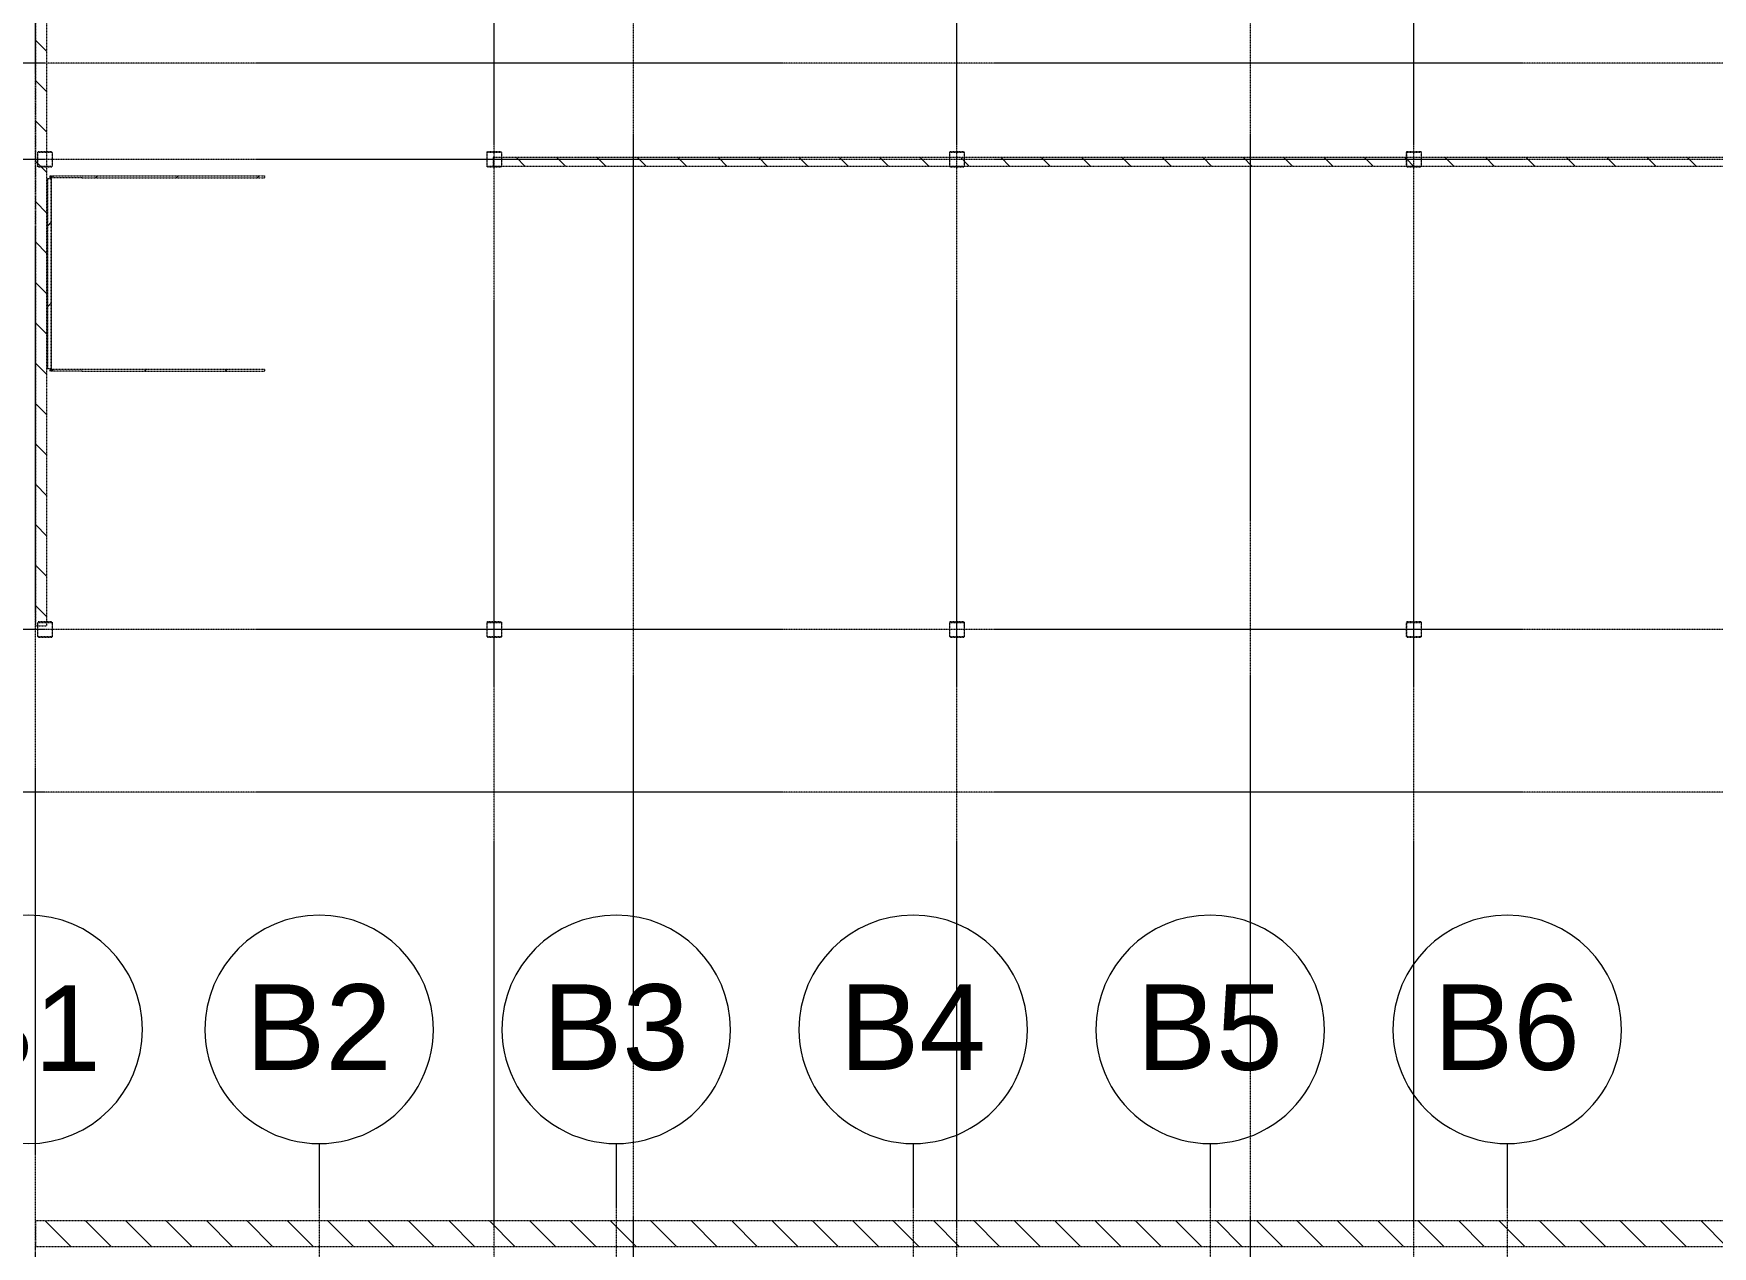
# Model space of a CAD drawing. Header units: inches. Extents: x -4124 to 2030, y 10168 to 14873.
# Drawn here: x 246 to 1127, y 10835 to 11472 of the extents above; entities that cross this region are included whole.
import ezdxf

# ---------------------------------------------------------------- set-up
doc = ezdxf.new("R2010")
doc.units = ezdxf.units.IN
doc.header["$MEASUREMENT"] = 0
doc.linetypes.add('Demolished', pattern=[0.1875, 0.125, -0.0625])
doc.linetypes.add('Grid Line 1_2_', pattern=[0.875, 0.5, -0.125, 0.125, -0.125])
for name, color, linetype, lineweight in [('A-DOOR', 31, 'Demolished', 9), ('A-ROOF', 132, 'Demolished', 9), ('A-ROOF-PATT', 132, 'Demolished', 9), ('A-WALL', 113, 'Continuous', 9), ('A-WALL-PATT', 111, 'Continuous', 13), ('I-WALL', 2, 'Demolished', 9), ('S-COLS', 52, 'Continuous', 9), ('S-GRID', 1, 'Continuous', 9), ('S-GRID-IDEN', 1, 'Continuous', 9)]:
    doc.layers.add(name, color=color, linetype=linetype, lineweight=lineweight)
doc.styles.add('Arial', font='arial.ttf', dxfattribs={"height": 45})
pattern_1 = [(135, (3272.782, 0), (-10.606602, -10.606602), [])]
pattern_2 = [(315, (-11280.395, -3056.942), (21.2132, 21.2132), [])]
pattern_3 = [(359.137, (-11280.395, -40.572), (21.213218923, 0.319530762), [])]

# ---------------------------------------------------------------- blocks, each defined once
blk = doc.blocks.new('HSS-Hollow Structural Section-Column - HSS8X8X1_4-1270850-DEMO PLAN - MEZZ')
at = {"layer": 'S-COLS', "linetype": 'Demolished'}
h = blk.add_hatch(dxfattribs=at)
h.set_pattern_fill('FP_7', color=1, style=0, pattern_type=2)
h.set_pattern_definition([(135, (2785.203, -11159.395), (-10.606602, -10.606602), [])])
h.paths.add_polyline_path([(4, -3.53), (4, 3.53), (3.77, 3.53), (3.77, -3.53)], flags=0)
h.paths.add_polyline_path([(3.53, -4), (3.86, -3.86), (4, -3.53), (3.66, -3.77)], flags=0)
h.paths.add_polyline_path([(3.53, -4), (3.53, -3.77), (-3.53, -3.77), (-3.53, -4), (-1.17, -4)], flags=0)
h.paths.add_polyline_path([(-4, -3.53), (-3.77, -3.53), (-3.77, 3.53), (-4, 3.53)], flags=0)
h.paths.add_polyline_path([(-3.53, -4), (-3.77, -3.66), (-4, -3.53), (-3.77, -3.9), (-3.7, -3.93)], flags=0)
h.paths.add_polyline_path([(-3.53, 4), (-3.53, 3.77), (3.53, 3.77), (3.53, 4), (-1.17, 4)], flags=0)
h.paths.add_polyline_path([(-4, 3.53), (-3.66, 3.77), (-3.53, 4), (-3.86, 3.86)], flags=0)
h.paths.add_polyline_path([(4, 3.53), (3.77, 3.9), (3.53, 4), (3.77, 3.66)], flags=0)
at = {"layer": 'S-COLS', "color": 10, "linetype": 'Demolished', "lineweight": 15}
for p, q in [((-4, 3.53), (-4, -3.53)), ((-3.77, -3.53), (-3.77, 3.53)), ((3.53, 4), (-3.53, 4)), ((-3.53, 3.77), (3.53, 3.77)), ((3.77, 3.53), (3.77, -3.53)), ((4, -3.53), (4, 3.53)), ((3.53, -3.77), (-3.53, -3.77)), ((-3.53, -4), (3.53, -4))]:
    blk.add_line(p, q, dxfattribs=at)
for centre, radius, start, end in [((-3.53, 3.53), 0.466, 90, 180), ((-3.53, 3.53), 0.233, 90, 180), ((3.53, 3.53), 0.466, 360, 90), ((3.53, 3.53), 0.233, 0, 90), ((-3.53, -3.53), 0.466, 180, 270), ((-3.53, -3.53), 0.233, 180, 270), ((3.53, -3.53), 0.466, 270, 360), ((3.53, -3.53), 0.233, 270, 0)]:
    blk.add_arc(centre, radius, start, end, dxfattribs=at)
blk = doc.blocks.new('HSS-Hollow Structural Section-Column - HSS8X8X1_4-V37-DEMO PLAN - MEZZ')
at = {"layer": 'S-COLS', "linetype": 'Demolished'}
h = blk.add_hatch(dxfattribs=at)
h.set_pattern_fill('FP_11', color=1, style=0, pattern_type=2)
h.set_pattern_definition([(135, (2542.203, -11159.395), (-10.606602, -10.606602), [])])
h.paths.add_polyline_path([(-3.53, -4), (3.53, -4), (3.53, -3.77), (-3.53, -3.77)], flags=0)
h.paths.add_polyline_path([(-4, -3.53), (-3.77, -3.53), (-3.77, 3.53), (-4, 3.53)], flags=0)
h.paths.add_polyline_path([(-3.53, -4), (-3.77, -3.66), (-4, -3.53), (-3.77, -3.9), (-3.7, -3.93)], flags=0)
h.paths.add_polyline_path([(4, -3.53), (4, 3.53), (3.77, 3.53), (3.77, -3.53)], flags=0)
h.paths.add_polyline_path([(3.53, -4), (3.86, -3.86), (4, -3.53), (3.66, -3.77)], flags=0)
h.paths.add_polyline_path([(-3.53, 4), (-3.53, 3.77), (3.53, 3.77), (3.53, 4)], flags=0)
h.paths.add_polyline_path([(-4, 3.53), (-3.66, 3.77), (-3.53, 4), (-3.86, 3.86)], flags=0)
h.paths.add_polyline_path([(4, 3.53), (3.77, 3.9), (3.53, 4), (3.77, 3.66)], flags=0)
at = {"layer": 'S-COLS', "color": 10, "linetype": 'Demolished', "lineweight": 15}
for p, q in [((-4, 3.53), (-4, -3.53)), ((-3.77, -3.53), (-3.77, 3.53)), ((3.53, 4), (-3.53, 4)), ((-3.53, 3.77), (3.53, 3.77)), ((3.77, 3.53), (3.77, -3.53)), ((4, -3.53), (4, 3.53)), ((3.53, -3.77), (-3.53, -3.77)), ((-3.53, -4), (3.53, -4))]:
    blk.add_line(p, q, dxfattribs=at)
for centre, radius, start, end in [((-3.53, 3.53), 0.466, 90, 180), ((-3.53, 3.53), 0.233, 90, 180), ((3.53, 3.53), 0.466, 360, 90), ((3.53, 3.53), 0.233, 0, 90), ((-3.53, -3.53), 0.466, 180, 270), ((-3.53, -3.53), 0.233, 180, 270), ((3.53, -3.53), 0.466, 270, 360), ((3.53, -3.53), 0.233, 270, 0)]:
    blk.add_arc(centre, radius, start, end, dxfattribs=at)
blk = doc.blocks.new('HSS-Hollow Structural Section-Column - HSS8X8X1_4-V38-DEMO PLAN - MEZZ')
at = {"layer": 'S-COLS', "color": 10, "linetype": 'Demolished', "lineweight": 15}
for p, q in [((-4, 3.534), (-4, -3.534)), ((-3.767, -3.534), (-3.767, 3.534)), ((3.534, 4), (-3.534, 4)), ((-3.534, 3.767), (3.534, 3.767)), ((3.767, 3.534), (3.767, -3.534)), ((4, -3.534), (4, 3.534)), ((3.534, -3.767), (-3.534, -3.767)), ((-3.534, -4), (3.534, -4))]:
    blk.add_line(p, q, dxfattribs=at)
for centre, radius, start, end in [((-3.534, 3.534), 0.466, 90, 180), ((-3.534, 3.534), 0.233, 90, 180), ((3.534, 3.534), 0.466, 360, 90), ((3.534, 3.534), 0.233, 0, 90), ((-3.534, -3.534), 0.466, 180, 270), ((-3.534, -3.534), 0.233, 180, 270), ((3.534, -3.534), 0.466, 270, 360), ((3.534, -3.534), 0.233, 270, 0)]:
    blk.add_arc(centre, radius, start, end, dxfattribs=at)
blk = doc.blocks.new('HSS-Hollow Structural Section-Column - HSS8X8X1_4-V39-DEMO PLAN - MEZZ')
at = {"layer": 'S-COLS', "color": 10, "linetype": 'Demolished', "lineweight": 15}
for p, q in [((-4, 3.534), (-4, -3.534)), ((-3.767, -3.534), (-3.767, 3.534)), ((3.534, 4), (-3.534, 4)), ((-3.534, 3.767), (3.534, 3.767)), ((3.767, 3.534), (3.767, -3.534)), ((4, -3.534), (4, 3.534)), ((3.534, -3.767), (-3.534, -3.767)), ((-3.534, -4), (3.534, -4))]:
    blk.add_line(p, q, dxfattribs=at)
for centre, radius, start, end in [((-3.534, 3.534), 0.466, 90, 180), ((-3.534, 3.534), 0.233, 90, 180), ((3.534, 3.534), 0.466, 360, 90), ((3.534, 3.534), 0.233, 0, 90), ((-3.534, -3.534), 0.466, 180, 270), ((-3.534, -3.534), 0.233, 180, 270), ((3.534, -3.534), 0.466, 270, 360), ((3.534, -3.534), 0.233, 270, 0)]:
    blk.add_arc(centre, radius, start, end, dxfattribs=at)
blk = doc.blocks.new('HSS-Hollow Structural Section-Column - HSS8X8X1_4-V40-DEMO PLAN - MEZZ')
at = {"layer": 'S-COLS', "linetype": 'Demolished'}
h = blk.add_hatch(dxfattribs=at)
h.set_pattern_fill('FP_12', color=1, style=0, pattern_type=2)
h.set_pattern_definition([(135, (2542.203, -11406.395), (-10.606602, -10.606602), [])])
h.paths.add_polyline_path([(-3.53, -4), (3.53, -4), (3.53, -3.77), (-3.53, -3.77)], flags=0)
h.paths.add_polyline_path([(-4, -3.53), (-3.77, -3.5), (-3.77, 3.53), (-4, 3.53), (-4, -3.5)], flags=0)
h.paths.add_polyline_path([(-3.53, -4), (-3.77, -3.66), (-4, -3.53), (-3.77, -3.9), (-3.7, -3.93)], flags=0)
h.paths.add_polyline_path([(4, -3.53), (4, 3.53), (3.77, 3.53), (3.77, -3.53)], flags=0)
h.paths.add_polyline_path([(3.53, -4), (3.86, -3.86), (4, -3.53), (3.66, -3.77)], flags=0)
h.paths.add_polyline_path([(3.53, 4), (-3.53, 4), (-3.53, 3.77), (3.53, 3.77)], flags=0)
h.paths.add_polyline_path([(4, 3.53), (3.77, 3.9), (3.53, 4), (3.77, 3.66)], flags=0)
h.paths.add_polyline_path([(-4, 3.53), (-3.66, 3.77), (-3.53, 4), (-3.86, 3.86)], flags=0)
at = {"layer": 'S-COLS', "color": 10, "linetype": 'Demolished', "lineweight": 15}
for p, q in [((-4, 3.53), (-4, -3.53)), ((-3.77, -3.53), (-3.77, 3.53)), ((3.53, 4), (-3.53, 4)), ((-3.53, 3.77), (3.53, 3.77)), ((3.77, 3.53), (3.77, -3.53)), ((4, -3.53), (4, 3.53)), ((3.53, -3.77), (-3.53, -3.77)), ((-3.53, -4), (3.53, -4))]:
    blk.add_line(p, q, dxfattribs=at)
for centre, radius, start, end in [((-3.53, 3.53), 0.466, 90, 180), ((-3.53, 3.53), 0.233, 90, 180), ((3.53, 3.53), 0.466, 360, 90), ((3.53, 3.53), 0.233, 0, 90), ((-3.53, -3.53), 0.466, 180, 270), ((-3.53, -3.53), 0.233, 180, 270), ((3.53, -3.53), 0.466, 270, 360), ((3.53, -3.53), 0.233, 270, 0)]:
    blk.add_arc(centre, radius, start, end, dxfattribs=at)
blk = doc.blocks.new('HSS-Hollow Structural Section-Column - HSS8X8X1_4-V41-DEMO PLAN - MEZZ')
at = {"layer": 'S-COLS', "linetype": 'Demolished'}
h = blk.add_hatch(dxfattribs=at)
h.set_pattern_fill('FP_13', color=1, style=0, pattern_type=2)
h.set_pattern_definition([(135, (2302.203, -11406.395), (-10.606602, -10.606602), [])])
h.paths.add_polyline_path([(-3.53, -4), (3.53, -4), (3.53, -3.77), (-3.53, -3.77)], flags=0)
h.paths.add_polyline_path([(-4, -3.53), (-3.77, -3.5), (-3.77, 3.53), (-4, 3.53), (-4, -3.5)], flags=0)
h.paths.add_polyline_path([(-3.53, -4), (-3.77, -3.66), (-4, -3.53), (-3.77, -3.9), (-3.7, -3.93)], flags=0)
h.paths.add_polyline_path([(4, -3.53), (4, 3.53), (3.77, 3.53), (3.77, -3.53)], flags=0)
h.paths.add_polyline_path([(3.53, -4), (3.86, -3.86), (4, -3.53), (3.66, -3.77)], flags=0)
h.paths.add_polyline_path([(3.53, 4), (-3.53, 4), (-3.53, 3.77), (3.53, 3.77)], flags=0)
h.paths.add_polyline_path([(4, 3.53), (3.77, 3.9), (3.53, 4), (3.77, 3.66)], flags=0)
h.paths.add_polyline_path([(-4, 3.53), (-3.66, 3.77), (-3.53, 4), (-3.86, 3.86)], flags=0)
at = {"layer": 'S-COLS', "color": 10, "linetype": 'Demolished', "lineweight": 15}
for p, q in [((-4, 3.53), (-4, -3.53)), ((-3.77, -3.53), (-3.77, 3.53)), ((3.53, 4), (-3.53, 4)), ((-3.53, 3.77), (3.53, 3.77)), ((3.77, 3.53), (3.77, -3.53)), ((4, -3.53), (4, 3.53)), ((3.53, -3.77), (-3.53, -3.77)), ((-3.53, -4), (3.53, -4))]:
    blk.add_line(p, q, dxfattribs=at)
for centre, radius, start, end in [((-3.53, 3.53), 0.466, 90, 180), ((-3.53, 3.53), 0.233, 90, 180), ((3.53, 3.53), 0.466, 360, 90), ((3.53, 3.53), 0.233, 0, 90), ((-3.53, -3.53), 0.466, 180, 270), ((-3.53, -3.53), 0.233, 180, 270), ((3.53, -3.53), 0.466, 270, 360), ((3.53, -3.53), 0.233, 270, 0)]:
    blk.add_arc(centre, radius, start, end, dxfattribs=at)
blk = doc.blocks.new('HSS-Hollow Structural Section-Column - HSS8X8X1_4-V51-DEMO PLAN - MEZZ')
at = {"layer": 'S-COLS', "linetype": 'Demolished'}
h = blk.add_hatch(dxfattribs=at)
h.set_pattern_fill('FP_39', color=1, style=0, pattern_type=2)
h.set_pattern_definition([(135, (3021.203, -11159.395), (-10.606602, -10.606602), [])])
h.paths.add_polyline_path([(-3.53, -4), (3.53, -4), (3.53, -3.77), (-3.53, -3.77)], flags=0)
h.paths.add_polyline_path([(-4, -3.53), (-3.77, -3.53), (-3.77, 3.53), (-4, 3.53), (-4, 2)], flags=0)
h.paths.add_polyline_path([(-3.53, -4), (-3.77, -3.66), (-4, -3.53), (-3.77, -3.9), (-3.7, -3.93)], flags=0)
h.paths.add_polyline_path([(4, -3.53), (4, 3.53), (3.77, 3.53), (3.77, -3.53)], flags=0)
h.paths.add_polyline_path([(3.53, -4), (3.86, -3.86), (4, -3.53), (3.66, -3.77)], flags=0)
h.paths.add_polyline_path([(3.53, 4), (-3.53, 4), (-3.53, 3.77), (3.53, 3.77)], flags=0)
h.paths.add_polyline_path([(4, 3.53), (3.77, 3.9), (3.53, 4), (3.77, 3.66)], flags=0)
h.paths.add_polyline_path([(-4, 3.53), (-3.66, 3.77), (-3.53, 4), (-3.86, 3.86)], flags=0)
at = {"layer": 'S-COLS', "color": 10, "linetype": 'Demolished', "lineweight": 15}
for p, q in [((-4, 3.53), (-4, -3.53)), ((-3.77, -3.53), (-3.77, 3.53)), ((3.53, 4), (-3.53, 4)), ((-3.53, 3.77), (3.53, 3.77)), ((3.77, 3.53), (3.77, -3.53)), ((4, -3.53), (4, 3.53)), ((3.53, -3.77), (-3.53, -3.77)), ((-3.53, -4), (3.53, -4))]:
    blk.add_line(p, q, dxfattribs=at)
for centre, radius, start, end in [((-3.53, 3.53), 0.466, 90, 180), ((-3.53, 3.53), 0.233, 90, 180), ((3.53, 3.53), 0.466, 360, 90), ((3.53, 3.53), 0.233, 0, 90), ((-3.53, -3.53), 0.466, 180, 270), ((-3.53, -3.53), 0.233, 180, 270), ((3.53, -3.53), 0.466, 270, 360), ((3.53, -3.53), 0.233, 270, 0)]:
    blk.add_arc(centre, radius, start, end, dxfattribs=at)
blk = doc.blocks.new('HSS-Hollow Structural Section-Column - HSS8X8X1_4-V52-DEMO PLAN - MEZZ')
at = {"layer": 'S-COLS', "linetype": 'Demolished'}
h = blk.add_hatch(dxfattribs=at)
h.set_pattern_fill('FP_40', color=1, style=0, pattern_type=2)
h.set_pattern_definition([(135, (3021.203, -11406.395), (-10.606602, -10.606602), [])])
h.paths.add_polyline_path([(1.35, -4), (3.53, -4), (3.53, -3.77), (-3.53, -3.77), (-3.53, -4), (1, -4)], flags=0)
h.paths.add_polyline_path([(-4, -3.53), (-3.77, -3.53), (-3.77, 3.53), (-4, 3.53), (-4, 1.69)], flags=0)
h.paths.add_polyline_path([(-3.53, -4), (-3.77, -3.66), (-4, -3.53), (-3.77, -3.9), (-3.7, -3.93)], flags=0)
h.paths.add_polyline_path([(4, -3.53), (4, 3.53), (3.77, 3.53), (3.77, -3.53)], flags=0)
h.paths.add_polyline_path([(3.53, -4), (3.86, -3.86), (4, -3.53), (3.66, -3.77)], flags=0)
h.paths.add_polyline_path([(-3.53, 4), (-3.53, 3.77), (3.53, 3.77), (3.53, 4), (1, 4)], flags=0)
h.paths.add_polyline_path([(-4, 3.53), (-3.66, 3.77), (-3.53, 4), (-3.86, 3.86)], flags=0)
h.paths.add_polyline_path([(4, 3.53), (3.77, 3.9), (3.53, 4), (3.77, 3.66)], flags=0)
at = {"layer": 'S-COLS', "color": 10, "linetype": 'Demolished', "lineweight": 15}
for p, q in [((-4, 3.53), (-4, -3.53)), ((-3.77, -3.53), (-3.77, 3.53)), ((3.53, 4), (-3.53, 4)), ((-3.53, 3.77), (3.53, 3.77)), ((3.77, 3.53), (3.77, -3.53)), ((4, -3.53), (4, 3.53)), ((3.53, -3.77), (-3.53, -3.77)), ((-3.53, -4), (3.53, -4))]:
    blk.add_line(p, q, dxfattribs=at)
for centre, radius, start, end in [((-3.53, 3.53), 0.466, 90, 180), ((-3.53, 3.53), 0.233, 90, 180), ((3.53, 3.53), 0.466, 360, 90), ((3.53, 3.53), 0.233, 0, 90), ((-3.53, -3.53), 0.466, 180, 270), ((-3.53, -3.53), 0.233, 180, 270), ((3.53, -3.53), 0.466, 270, 360), ((3.53, -3.53), 0.233, 270, 0)]:
    blk.add_arc(centre, radius, start, end, dxfattribs=at)
blk = doc.blocks.new('Door-Sectional_DesignersChoice_Amarr - 8_x8_-V61-DEMO PLAN - MEZZ')
at = {"layer": 'A-DOOR', "linetype": 'Continuous'}
h = blk.add_hatch(dxfattribs=at)
h.set_pattern_fill('FP_68', color=20, style=0, pattern_type=2)
h.set_pattern_definition(pattern_3)
h.paths.add_polyline_path([(14.72, -39.09), (14.72, -39.8), (15.72, -39.8), (15.72, -38.44), (14.72, -38.44), (14.72, -39.03)], flags=0)
at = {"layer": 'A-DOOR'}
h = blk.add_hatch(dxfattribs=at)
h.set_pattern_fill('FP_45', color=20, style=0, pattern_type=2)
h.set_pattern_definition(pattern_2)
h.paths.add_polyline_path([(16, -39.03), (116, -39.03), (116, -37.15), (16, -37.15)], flags=0)
h = blk.add_hatch(dxfattribs=at)
h.set_pattern_fill('FP_67', color=20, style=0, pattern_type=2)
h.set_pattern_definition([(324.736, (-11280.395, -1547.985), (21.212953, 15.000375), [])])
h.paths.add_polyline_path([(16, -39.03), (16, -39.09), (23.82, -39.03)], flags=0)
h = blk.add_hatch(dxfattribs=at)
h.set_pattern_fill('FP_68', color=20, style=0, pattern_type=2)
h.set_pattern_definition(pattern_3)
h.paths.add_polyline_path([(116.28, -39.03), (116.28, -39.8), (117.28, -39.8), (117.28, -38.44), (116.28, -38.44)], flags=0)
h = blk.add_hatch(dxfattribs=at)
h.set_pattern_fill('FP_45', color=20, style=0, pattern_type=2)
h.set_pattern_definition(pattern_2)
h.paths.add_polyline_path([(14.72, -55.29), (14.72, -151.09), (15.72, -151.09), (15.72, -55.29)], flags=0)
h = blk.add_hatch(dxfattribs=at)
h.set_pattern_fill('FP_45', color=20, style=0, pattern_type=2)
h.set_pattern_definition(pattern_2)
h.paths.add_polyline_path([(116.28, -55.29), (116.28, -151.09), (117.28, -151.09), (117.28, -55.29)], flags=0)
at = {"layer": 'A-DOOR', "color": 1}
for p, q in [((14.72, -39.8), (14.72, -38.44)), ((14.72, -38.44), (15.72, -38.44)), ((14.72, -55.29), (14.72, -39.8)), ((15.72, -39.8), (14.72, -39.8)), ((15.72, -38.44), (15.72, -39.8)), ((15.72, -39.8), (15.72, -55.29)), ((16, -37.15), (16, -37.09)), ((16, -37.09), (116, -37.09)), ((16, -39.03), (16, -37.15)), ((16, -37.15), (116, -37.15)), ((16, -39.09), (16, -39.03)), ((16, -39.03), (116, -39.03)), ((16, -39.09), (116, -39.09)), ((116, -37.09), (116, -37.15)), ((116, -37.15), (116, -39.03)), ((116, -39.03), (116, -39.09)), ((116.28, -39.8), (116.28, -38.44)), ((116.28, -38.44), (117.28, -38.44)), ((116.28, -55.29), (116.28, -39.8)), ((117.28, -39.8), (116.28, -39.8)), ((117.28, -38.44), (117.28, -39.8)), ((117.28, -39.8), (117.28, -55.29)), ((14.72, -55.29), (14.72, -151.09)), ((15.72, -55.29), (15.72, -151.09)), ((116.28, -55.29), (116.28, -151.09)), ((117.28, -55.29), (117.28, -151.09)), ((15.72, -151.09), (14.72, -151.09)), ((117.28, -151.09), (116.28, -151.09))]:
    blk.add_line(p, q, dxfattribs=at)
blk = doc.blocks.new('Grid - Grid Head - Circle-50561-DEMO PLAN - MEZZ')
at = {"layer": 'S-GRID-IDEN'}
for start, end in [(360, 180), (180, 360)]:
    blk.add_arc((0, 0), 0.25, start, end, dxfattribs=at)

msp = doc.modelspace()

# ---------------------------------------------------------------- hatches: boundary and pattern name
at = {"layer": 'A-ROOF-PATT'}
h = msp.add_hatch(dxfattribs=at)
h.set_pattern_fill('FP_2', color=1, style=0, pattern_type=2)
h.set_pattern_definition(pattern_1)
h.paths.add_polyline_path([(246.57844, 10835.38597), (1334.20344, 10835.38597), (1334.20344, 10848.82371), (246.57844, 10848.82371)], flags=0)
at = {"layer": 'A-WALL-PATT', "linetype": 'Demolished', "lineweight": 9}
h = msp.add_hatch(dxfattribs=at)
h.set_pattern_fill('FP_2', color=1, style=0, pattern_type=2)
h.set_pattern_definition(pattern_1)
h.paths.add_polyline_path([(248.04444, 11402.39539), (247.71493, 11402.53188), (247.57844, 11402.86139), (247.91701, 11402.62839)], flags=0)
h.paths.add_polyline_path([(252.57844, 11161.39539), (252.57844, 11163.16239), (248.04444, 11163.16239), (248.04444, 11163.39539), (252.57844, 11163.39539), (252.57844, 11402.39539), (248.04444, 11402.39539), (248.04444, 11402.62839), (252.57844, 11402.69663), (252.57844, 11410.16239), (248.04444, 11410.16239), (248.04444, 11410.39539), (252.57844, 11410.39539), (252.57844, 11705.88242), (246.57844, 11705.88242), (246.57844, 11161.39539), (247.57844, 11161.39539), (247.57844, 11162.92939), (247.81144, 11162.92939), (247.87969, 11161.39539)], flags=0)
h.paths.add_polyline_path([(247.57844, 11162.92939), (247.81144, 11163.29888), (248.04444, 11163.39539), (247.81144, 11163.05682)], flags=0)
h.paths.add_polyline_path([(247.81144, 11402.86139), (247.57844, 11402.86139), (247.57844, 11409.92939), (247.81144, 11409.92939), (247.81144, 11408.08266)], flags=0)
h.paths.add_polyline_path([(247.57844, 11409.92939), (247.81144, 11410.29888), (248.04444, 11410.39539), (247.81144, 11410.05682)], flags=0)
h = msp.add_hatch(dxfattribs=at)
h.set_pattern_fill('FP_2', color=1, style=0, pattern_type=2)
h.set_pattern_definition(pattern_1)
h.paths.add_polyline_path([(974.57844, 11402.89539), (1207.07844, 11402.89539), (1207.07844, 11407.39539), (974.57844, 11407.39539), (974.57844, 11405.79941)], flags=0)
h.paths.add_polyline_path([(486.93, 11402.89539), (491.34544, 11402.92168), (491.34544, 11407.39539), (486.93, 11407.39539)], flags=0)
h.paths.add_polyline_path([(491.57844, 11402.89539), (726.57844, 11402.89539), (726.57844, 11407.39539), (491.57844, 11407.39539), (491.57844, 11402.92307)], flags=0)
h.paths.add_polyline_path([(1323.65178, 11402.89539), (1324.76736, 11407.39539), (1215.07844, 11407.39539), (1215.07844, 11402.89539), (1322.61878, 11402.89539)], flags=0)
h.paths.add_polyline_path([(726.81144, 11402.89539), (734.34544, 11402.89539), (734.34544, 11407.39539), (726.81144, 11407.39539), (726.81144, 11404.32392)], flags=0)
h.paths.add_polyline_path([(734.57844, 11402.89539), (966.57844, 11402.89539), (966.57844, 11407.39539), (734.57844, 11407.39539), (734.57844, 11404.37017)], flags=0)
h.paths.add_polyline_path([(966.81144, 11402.89539), (974.34544, 11402.89539), (974.34544, 11407.39539), (966.81144, 11407.39539), (966.81144, 11405.75316)], flags=0)
h.paths.add_polyline_path([(1207.31144, 11402.89539), (1214.84544, 11402.89539), (1214.84544, 11407.39539), (1207.31144, 11407.39539), (1207.31144, 11406.39539)], flags=0)

# ---------------------------------------------------------------- linework, layer by layer
at = {"layer": 'A-ROOF', "color": 10, "lineweight": 15}
for p, q in [((246.57844, 10848.82371), (246.57844, 10835.38597)), ((1687.32844, 10848.82371), (246.57844, 10848.82371)), ((246.57844, 10835.38597), (1687.32844, 10835.38597))]:
    msp.add_line(p, q, dxfattribs=at)
at = {"layer": 'A-ROOF', "color": 1}
msp.add_line((246.57844, 10807.6693), (246.57844, 10835.38597), dxfattribs=at)
at = {"layer": 'A-WALL', "color": 10, "linetype": 'Demolished', "lineweight": 15}
for p, q in [((246.57844, 11705.88242), (246.57844, 11161.39539)), ((252.57844, 11410.39539), (252.57844, 11705.88242)), ((252.57844, 11402.62839), (252.57844, 11410.16239)), ((252.57844, 11163.39539), (252.57844, 11402.39539)), ((246.57844, 11161.39539), (247.57844, 11161.39539)), ((247.81144, 11161.39539), (252.57844, 11161.39539)), ((252.57844, 11161.39539), (252.57844, 11163.16239))]:
    msp.add_line(p, q, dxfattribs=at)
at = {"layer": 'I-WALL', "color": 10, "lineweight": 15}
for p, q in [((491.34544, 11407.39539), (486.93, 11407.39539)), ((486.93, 11407.39539), (486.93, 11402.89539)), ((486.93, 11402.89539), (491.34544, 11402.89539)), ((491.57732, 11402.89539), (726.57956, 11402.89539)), ((726.57844, 11407.39539), (491.57844, 11407.39539)), ((734.34544, 11407.39539), (726.81144, 11407.39539)), ((726.81144, 11402.89539), (734.34544, 11402.89539)), ((734.57732, 11402.89539), (966.57956, 11402.89539)), ((966.57844, 11407.39539), (734.57844, 11407.39539)), ((974.34544, 11407.39539), (966.81144, 11407.39539)), ((966.81144, 11402.89539), (974.34544, 11402.89539)), ((974.57732, 11402.89539), (1207.07956, 11402.89539)), ((1207.07844, 11407.39539), (974.57844, 11407.39539))]:
    msp.add_line(p, q, dxfattribs=at)
at = {"layer": 'S-GRID', "linetype": 'Grid Line 1_2_'}
for p, q in [((560.57844, 11989.62705), (560.57844, 10769.69706)), ((884.57844, 11989.62705), (884.57844, 10769.69706)), ((246.57844, 10769.69706), (246.57844, 11974.97202)), ((487.57844, 10455.54858), (487.57844, 11925.46391)), ((730.57844, 10455.54858), (730.57844, 11925.46391)), ((970.57844, 10455.54858), (970.57844, 11925.46391)), ((1909.97838, 11456.89539), (-477.71162, 11456.89539)), ((1909.97838, 11406.39539), (-613.44071, 11406.39539)), ((1909.97838, 11159.39539), (-613.44071, 11159.39539)), ((1909.97838, 11073.89539), (-477.71162, 11073.89539)), ((395.57844, 10889.35479), (395.57844, 10290.55287)), ((551.57844, 10889.35479), (551.57844, 10290.55287)), ((707.57844, 10889.35479), (707.57844, 10290.55287)), ((863.57844, 10889.35479), (863.57844, 10290.55287)), ((1019.57844, 10889.35479), (1019.57844, 10290.55287))]:
    msp.add_line(p, q, dxfattribs=at)

# ---------------------------------------------------------------- block references
at = {"layer": 'A-DOOR', "color": 1, "rotation": 89.99999999999966}
msp.add_blockref('Door-Sectional_DesignersChoice_Amarr - 8_x8_-V61-DEMO PLAN - MEZZ', (215.83925, 11280.39539), dxfattribs=at)
at = {"layer": 'S-COLS', "color": 1, "linetype": 'Demolished'}
for name, p in [('HSS-Hollow Structural Section-Column - HSS8X8X1_4-V52-DEMO PLAN - MEZZ', (251.57844, 11406.39539)), ('HSS-Hollow Structural Section-Column - HSS8X8X1_4-V39-DEMO PLAN - MEZZ', (487.57844, 11406.39539)), ('HSS-Hollow Structural Section-Column - HSS8X8X1_4-V40-DEMO PLAN - MEZZ', (730.57844, 11406.39539)), ('HSS-Hollow Structural Section-Column - HSS8X8X1_4-V41-DEMO PLAN - MEZZ', (970.57844, 11406.39539)), ('HSS-Hollow Structural Section-Column - HSS8X8X1_4-V51-DEMO PLAN - MEZZ', (251.57844, 11159.39539)), ('HSS-Hollow Structural Section-Column - HSS8X8X1_4-1270850-DEMO PLAN - MEZZ', (487.57844, 11159.39539)), ('HSS-Hollow Structural Section-Column - HSS8X8X1_4-V37-DEMO PLAN - MEZZ', (730.57844, 11159.39539)), ('HSS-Hollow Structural Section-Column - HSS8X8X1_4-V38-DEMO PLAN - MEZZ', (970.57844, 11159.39539))]:
    msp.add_blockref(name, p, dxfattribs=at)
at = {"layer": 'S-GRID-IDEN', "xscale": 239.9999999999998, "yscale": 239.9999999999998, "zscale": 239.9999999999998}
msp.add_blockref('Grid - Grid Head - Circle-50561-DEMO PLAN - MEZZ', (242.76594, 10949.35479), dxfattribs=at)
at = {"layer": 'S-GRID-IDEN', "xscale": 239.9999999999998, "yscale": 239.9999999999998, "zscale": 239.9999999999998, "rotation": 180}
for p in [(395.57844, 10949.35479), (551.57844, 10949.35479), (707.57844, 10949.35479), (863.57844, 10949.35479), (1019.57844, 10949.35479)]:
    msp.add_blockref('Grid - Grid Head - Circle-50561-DEMO PLAN - MEZZ', p, dxfattribs=at)

# ---------------------------------------------------------------- texts
at = {"layer": 'S-GRID-IDEN', "char_height": 45, "width": 93.1725, "attachment_point": 1, "style": 'Arial'}
for s, insert in [('B1', (204.01425, 10972.57464)), ('B2', (356.84982, 10973.0621)), ('B3', (512.84982, 10973.0621)), ('B4', (668.84982, 10973.0621)), ('B5', (824.84982, 10973.0621)), ('B6', (980.84982, 10973.0621))]:
    msp.add_mtext(s, dxfattribs=dict(at, insert=insert))

doc.saveas('drawing.dxf')
